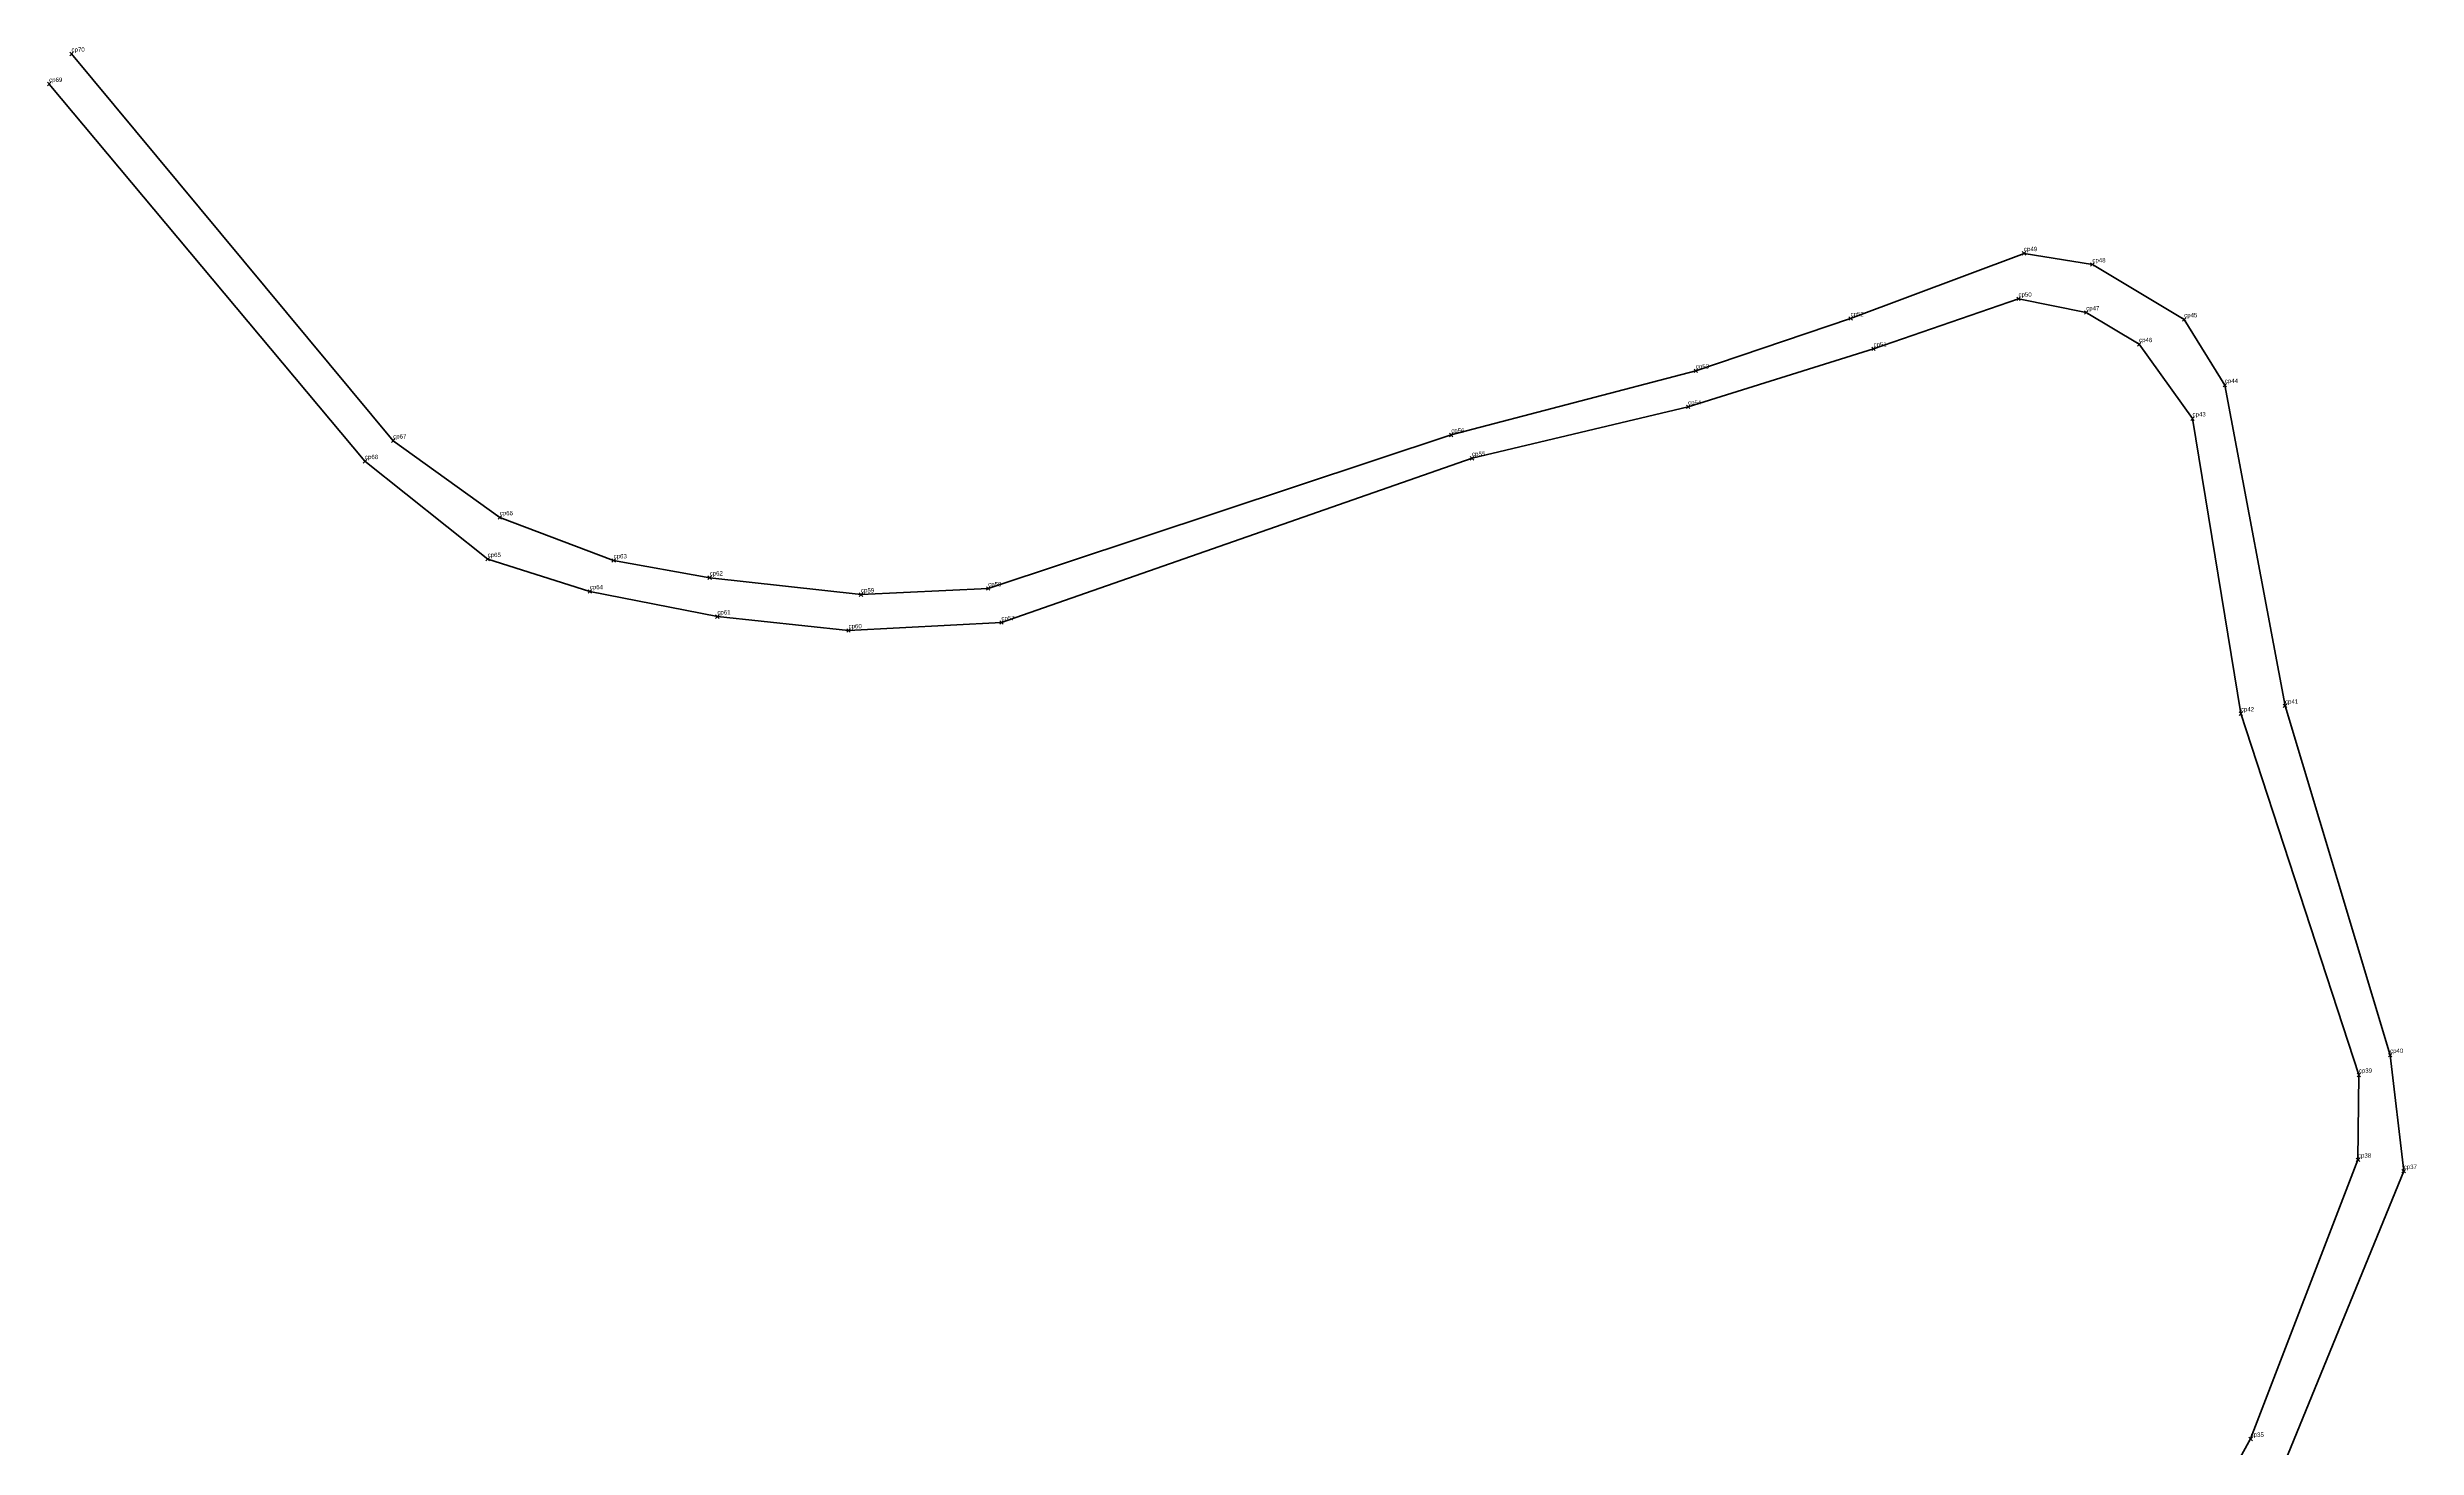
# Model space of a CAD drawing. Header units: millimetres. Extents: x 560037 to 560788, y 1315884 to 1316935.
# Drawn here: x 560121 to 560393.3, y 1316770.8 to 1316931.8 of the extents above; entities that cross this region are included whole.
import ezdxf

# ---------------------------------------------------------------- set-up
doc = ezdxf.new("R2010")
doc.units = ezdxf.units.MM
doc.header["$PDMODE"] = 3
doc.header["$PDSIZE"] = 0.2
doc.layers.get('0').update_dxf_attribs({"color": 1, "linetype": 'CONTINUOUS', "lineweight": 100})
doc.layers.add('Point', color=5, linetype='CONTINUOUS', lineweight=100)
doc.layers.add('Point_Name', color=1, linetype='CONTINUOUS', lineweight=100)
doc.styles.get("Standard").update_dxf_attribs({"font": 'arial.ttf', "width": 0.65})

msp = doc.modelspace()

# ---------------------------------------------------------------- linework, layer by layer
for points, elevation in [([(560123.77, 1316931.02), (560160.74, 1316886.56), (560172.99, 1316877.74), (560186.08, 1316872.78), (560197.12, 1316870.81), (560214.51, 1316868.86), (560229.13, 1316869.56), (560282.35, 1316887.22), (560310.46, 1316894.6), (560328.25, 1316900.61), (560348.18, 1316908.1), (560356.04, 1316906.81), (560366.59, 1316900.49), (560371.26, 1316892.94), (560378.18, 1316856.07), (560390.26, 1316815.92), (560391.82, 1316802.58), (560378.19, 1316769.24)], 223.09), ([(560379.17, 1316672.27), (560378.39, 1316683.63), (560371.93, 1316697.94), (560363.29, 1316715.34), (560359.72, 1316730.84), (560363.72, 1316752.85), (560374.23, 1316771.79), (560386.56, 1316803.88), (560386.66, 1316813.64), (560373.11, 1316855.18), (560367.55, 1316889.1), (560361.41, 1316897.64), (560355.33, 1316901.29), (560347.55, 1316902.87), (560330.89, 1316897.12), (560309.57, 1316890.46), (560284.74, 1316884.54), (560230.65, 1316865.66), (560213.08, 1316864.74), (560198, 1316866.33), (560183.34, 1316869.23), (560171.6, 1316872.93), (560157.5, 1316884.19), (560121.2, 1316927.56)], 204.35)]:
    msp.add_lwpolyline(points, dxfattribs=dict(elevation=elevation))
at = {"layer": 'Point'}
for p in [(560123.77, 1316931.02, 223.09), (560121.2, 1316927.56, 222.7), (560348.18, 1316908.1, 206.37), (560356.04, 1316906.81, 206.62), (560347.55, 1316902.87, 205.77), (560328.25, 1316900.61, 204.6), (560355.33, 1316901.29, 205.98), (560366.59, 1316900.49, 208.99), (560330.89, 1316897.12, 204.11), (560361.41, 1316897.64, 208.38), (560310.46, 1316894.6, 205.2), (560371.26, 1316892.94, 211.06), (560309.57, 1316890.46, 204.8), (560367.55, 1316889.1, 211.26), (560160.74, 1316886.56, 220.19), (560282.35, 1316887.22, 205.81), (560157.5, 1316884.19, 219.53), (560284.74, 1316884.54, 205.03), (560172.99, 1316877.74, 218.35), (560171.6, 1316872.93, 218.02), (560186.08, 1316872.78, 217.52), (560197.12, 1316870.81, 215.73), (560229.13, 1316869.56, 211.89), (560183.34, 1316869.23, 217.59), (560214.51, 1316868.86, 214.24), (560198, 1316866.33, 215.23), (560213.08, 1316864.74, 214.83), (560230.65, 1316865.66, 212.02), (560378.18, 1316856.07, 215.98), (560373.11, 1316855.18, 215.62), (560390.26, 1316815.92, 222.93), (560386.66, 1316813.64, 223.13), (560386.56, 1316803.88, 224.3), (560391.82, 1316802.58, 224.25), (560374.23, 1316771.79, 220.07)]:
    msp.add_point(p, dxfattribs=at)

# ---------------------------------------------------------------- texts
at = {"layer": 'Point_Name'}
for s, p in [('cp70', (560123.77, 1316931.27)), ('cp69', (560121.2, 1316927.81)), ('cp49', (560348.18, 1316908.35)), ('cp48', (560356.04, 1316907.06)), ('cp50', (560347.55, 1316903.12)), ('cp52', (560328.25, 1316900.86)), ('cp47', (560355.33, 1316901.54)), ('cp45', (560366.59, 1316900.74)), ('cp51', (560330.89, 1316897.37)), ('cp46', (560361.41, 1316897.89)), ('cp53', (560310.46, 1316894.85)), ('cp44', (560371.26, 1316893.19)), ('cp54', (560309.57, 1316890.71)), ('cp43', (560367.55, 1316889.35)), ('cp67', (560160.74, 1316886.81)), ('cp56', (560282.35, 1316887.47)), ('cp68', (560157.5, 1316884.44)), ('cp55', (560284.74, 1316884.79)), ('cp66', (560172.99, 1316877.99)), ('cp65', (560171.6, 1316873.18)), ('cp63', (560186.08, 1316873.03)), ('cp64', (560183.34, 1316869.48)), ('cp62', (560197.12, 1316871.06)), ('cp59', (560214.51, 1316869.11)), ('cp58', (560229.13, 1316869.81)), ('cp61', (560198, 1316866.58)), ('cp60', (560213.08, 1316864.99)), ('cp57', (560230.65, 1316865.91)), ('cp41', (560378.18, 1316856.32)), ('cp42', (560373.11, 1316855.43)), ('cp40', (560390.26, 1316816.17)), ('cp39', (560386.66, 1316813.89)), ('cp38', (560386.56, 1316804.13)), ('cp37', (560391.82, 1316802.83)), ('cp35', (560374.23, 1316772.04))]:
    msp.add_text(s, height=0.5, dxfattribs=at).set_placement(p)

doc.saveas('drawing.dxf')
